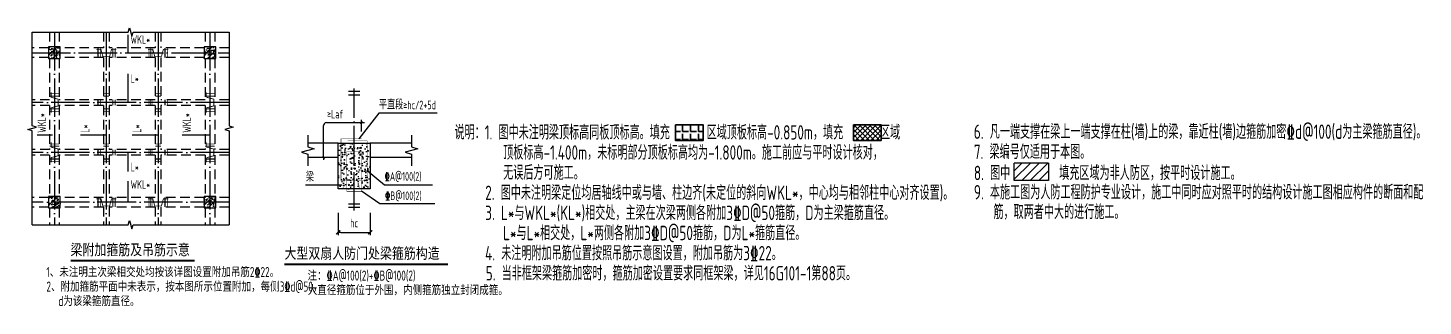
# Model space of a CAD drawing. Extents: x -502255 to 1362592, y -400300 to 332622.
# Drawn here: x 641301 to 713955, y -343642 to -329126 of the extents above; entities that cross this region are included whole.
import ezdxf
from ezdxf.enums import TextEntityAlignment as Align

# ---------------------------------------------------------------- set-up
doc = ezdxf.new("R2010")
doc.units = 0
doc.header["$LTSCALE"] = 1000
doc.header["$MEASUREMENT"] = 0
doc.linetypes.add('DASHED', pattern=[0.75, 0.5, -0.25])
doc.linetypes.add('DOTE', pattern=[2.42, 2, -0.2, 0.02, -0.2])
for name, color, linetype in [('BASE_DIM', 3, 'Continuous'), ('BEAM', 4, 'DASHED'), ('BEAM_TEXT_HOR', 7, 'Continuous'), ('COLU', 2, 'Continuous'), ('DETL_HATCH', 253, 'Continuous'), ('DIM', 3, 'Continuous'), ('DIM_SYMB', 3, 'Continuous'), ('DOTE', 26, 'DOTE'), ('HATCH', 253, 'Continuous'), ('PUB_TEXT', 7, 'Continuous'), ('TEXT', 53, 'Continuous'), ('THIN', 7, 'Continuous'), ('X-梁原位标注', 63, 'Continuous'), ('X-梁集中标注', 2, 'Continuous'), ('次梁吊筋', 1, 'Continuous'), ('次梁箍筋_隐藏', 1, 'Continuous')]:
    doc.layers.add(name, color=color, linetype=linetype)
doc.layers.add('梁附加箍筋', color=1, linetype='Continuous', lineweight=35)
doc.styles.add('TSSD_Dimension', font='tssdeng.shx', dxfattribs={"width": 0.7, "bigfont": 'Tssdchn.shx'})
doc.styles.add('TSSD_Rein', font='tssdeng2.shx', dxfattribs={"width": 0.7, "bigfont": 'hztxt.shx'})
doc.styles.add('TYDG_01', font='', dxfattribs={"width": 0.8})
doc.styles.get('TYDG_01').set_extended_font_data('SimSun')
doc.dimstyles.new('TSSD_100_100$0', dxfattribs={"dimtxt": 300, "dimasz": 100, "dimexe": 100, "dimexo": 250, "dimgap": 100, "dimtad": 1, "dimdec": 0, "dimzin": 0, "dimdsep": 46, "dimtxsty": 'TSSD_Dimension', "dimblk": '_tsdbk', "dimcen": 0, "dimdle": 100, "dimclrt": 7, "dimadec": 0, "dimazin": 0, "dimtfac": 1, "dimtdec": 0, "dimtix": 1, "dimtmove": 2, "dimatfit": 3, "dimldrblk": '_tsdbk', "dimfxl": 1, "dimtolj": 1, "dimtzin": 0, "dimarcsym": 0})
pattern_1 = [(50.411975, (-3551753.67, -1392094.98), (358.846423, -28.796615), [37.5, -412.5]), (355.411975, (-3551753.67, -1392094.98), (-72.0781, 375.587516), [30, -330]), (100.863375, (-3551723.76, -1392097.38), (286.76859, 346.790675), [31.870095, -350.571056]), (46.596175, (-3551754.4, -1391995), (534.20179, -78.9205), [56.25, -618.75]), (97.047575, (-3551709.87, -1392001.56), (463.817195, 490.406576), [47.805144, -525.8565]), (351.596175, (-3551754.4, -1391995), (463.81681, 490.40694), [45, -495]), (21.411975, (-3551704.2, -1392019.62), (299.893277, -199.158285), [37.5, -412.5]), (326.411975, (-3551704.2, -1392019.62), (119.047515, 363.4404), [30, -330]), (71.863375, (-3551679.2, -1392036.2), (418.940916, 164.281787), [31.870095, -350.571056]), (37.9119747, (-3551753.67, -1392094.98), (4.882975, 166.4863405), [0, -326, 0, -335, 0, -331.25]), (7.9119747, (-3551753.67, -1392094.98), (130.1134084, 198.1465265), [0, -191, 0, -318.5, 0, -126.25]), (327.9119747, (-3551865.16, -1392095.78), (266.985406, -9.357985), [0, -125, 0, -390, 0, -517.5]), (317.911975, (-3551915.16, -1392096.14), (291.225657, 52.147826), [0, -162.5, 0, -259, 0, -367.5]), (45.411975, (-3551753.67, -1392094.98), (-178.043195, 175.501056), [])]

# ---------------------------------------------------------------- blocks, each defined once
blk = doc.blocks.new('_ArchTick')
at = {"color": 0, "linetype": 'ByBlock', "const_width": 0.4}
blk.add_lwpolyline([(-0.5, -0.5), (0.5, 0.5)], dxfattribs=at)
blk = doc.blocks.new('_tsdbk')
blk.add_line((-1, 0), (0, 0))
at = {"const_width": 0.5}
blk.add_lwpolyline([(-0.7, -0.7), (0.7, 0.7)], dxfattribs=at)
blk = doc.blocks.new('*D1706')
at = {"layer": 'Defpoints', "color": 0}
for p in [(657454, -338392), (659123, -338392), (659123, -339794)]:
    blk.add_point(p, dxfattribs=at)
at = {"layer": 'DIM', "color": 0, "lineweight": -2}
for p, q in [((657454, -338767), (657454, -339944)), ((659123, -338767), (659123, -339944)), ((657604, -339794), (658973, -339794))]:
    blk.add_line(p, q, dxfattribs=at)
at = {"layer": 'DIM', "color": 0, "lineweight": -2, "xscale": 150, "yscale": 150, "zscale": 150, "rotation": 180}
blk.add_blockref('_tsdbk', (657454, -339794), dxfattribs=at)
at = {"layer": 'DIM', "color": 0, "lineweight": -2, "xscale": 150, "yscale": 150, "zscale": 150}
blk.add_blockref('_tsdbk', (659123, -339794), dxfattribs=at)
at = {"layer": 'DIM', "color": 7, "insert": (658289, -339306), "char_height": 450, "attachment_point": 5, "style": 'TSSD_Dimension'}
blk.add_mtext('\\A1;hc', dxfattribs=at)

msp = doc.modelspace()

# ---------------------------------------------------------------- hatches: boundary and pattern name
at = {"layer": 'DETL_HATCH'}
h = msp.add_hatch(dxfattribs=at)
h.set_pattern_fill('ANSI31', color=256, scale=100)
h.set_pattern_definition([(45, (657279.92, -367021.6), (-224.5064, 224.5064), [])])
h.paths.add_polyline_path([(694455.1, -336179.2), (692664.3, -336179.2), (692664.3, -337086.6), (694455.1, -337086.6)])
at = {"layer": 'HATCH'}
h = msp.add_hatch(dxfattribs=at)
h.set_pattern_fill('ARMORED', color=254, scale=50, angle=0.411975, style=0)
h.set_pattern_definition(pattern_1)
h.paths.add_polyline_path([(642981.2, -330121.7), (642381.2, -330121.7), (642381.2, -330721.7), (642981.2, -330721.7)])
h = msp.add_hatch(dxfattribs=at)
h.set_pattern_fill('ARMORED', color=254, scale=50, angle=0.411975, style=0)
h.set_pattern_definition(pattern_1)
h.paths.add_polyline_path([(642981.2, -330121.7), (642381.2, -330121.7), (642381.2, -330721.7), (642981.2, -330721.7)])
h = msp.add_hatch(dxfattribs=at)
h.set_pattern_fill('ARMORED', color=254, scale=50, angle=0.411975, style=0)
h.set_pattern_definition(pattern_1)
h.paths.add_polyline_path([(651081.2, -330121.7), (650481.2, -330121.7), (650481.2, -330721.7), (651081.2, -330721.7)])
h = msp.add_hatch(dxfattribs=at)
h.set_pattern_fill('ARMORED', color=254, scale=50, angle=0.411975, style=0)
h.set_pattern_definition(pattern_1)
h.paths.add_polyline_path([(651081.2, -330121.7), (650481.2, -330121.7), (650481.2, -330721.7), (651081.2, -330721.7)])
h = msp.add_hatch(dxfattribs=at)
h.set_pattern_fill('混凝土', color=256, scale=75)
h.set_pattern_definition([(50, (-754970.44, 315566.6), (537.94514, -47.0641), [56.25, -618.75]), (355, (-754970.44, 315566.6), (-104.0635, 564.1441), [45, -495]), (100.4514, (-754925.6, 315562.7), (433.88204, 517.07966), [47.80514, -525.85658]), (46.1842, (-754970.44, 315716.6), (800.4308, -124.13926), [84.375, -928.125]), (96.6356, (-754903.7, 315706.25), (700.99703, 730.5884), [71.7077, -788.78475]), (351.1842, (-754970.4, 315716.6), (700.99646, 730.58895), [67.5, -742.5]), (21, (-754895.44, 315679.1), (447.68029, -301.96417), [56.25, -618.75]), (326, (-754895.44, 315679.1), (182.4865, 543.86253), [45, -495]), (71.4514, (-754858.13, 315653.93), (630.16697, 241.89787), [47.80514, -525.85658]), (37.5, (-754970.44, 315566.6), (9.119891, 249.67039), [0, -489, 0, -502.5, 0, -496.875]), (7.5, (-754970.44, 315566.6), (197.302153, 295.808784), [0, -286.5, 0, -477.75, 0, -189.375]), (327.5, (-755137.69, 315566.6), (400.366827, -16.916154), [0, -187.5, 0, -585, 0, -776.25]), (317.5, (-755212.7, 315566.6), (437.38963, 75.07874), [0, -243.75, 0, -388.5, 0, -551.25])])
h.paths.add_polyline_path([(657454.2, -335145.1), (659123.4, -335145.1), (659123.4, -337519.8), (657454.2, -337519.8)])
h = msp.add_hatch(dxfattribs=at)
h.set_pattern_fill('ARMORED', color=254, scale=50, angle=0.411975, style=0)
h.set_pattern_definition(pattern_1)
h.paths.add_polyline_path([(642981.2, -337921.7), (642381.2, -337921.7), (642381.2, -338521.7), (642981.2, -338521.7)])
h = msp.add_hatch(dxfattribs=at)
h.set_pattern_fill('ARMORED', color=254, scale=50, angle=0.411975, style=0)
h.set_pattern_definition(pattern_1)
h.paths.add_polyline_path([(642981.2, -337921.7), (642381.2, -337921.7), (642381.2, -338521.7), (642981.2, -338521.7)])
h = msp.add_hatch(dxfattribs=at)
h.set_pattern_fill('ARMORED', color=254, scale=50, angle=0.411975, style=0)
h.set_pattern_definition(pattern_1)
h.paths.add_polyline_path([(651081.2, -337921.7), (650481.2, -337921.7), (650481.2, -338521.7), (651081.2, -338521.7)])
h = msp.add_hatch(dxfattribs=at)
h.set_pattern_fill('ARMORED', color=254, scale=50, angle=0.411975, style=0)
h.set_pattern_definition(pattern_1)
h.paths.add_polyline_path([(651081.2, -337921.7), (650481.2, -337921.7), (650481.2, -338521.7), (651081.2, -338521.7)])
at = {"layer": '梁附加箍筋'}
h = msp.add_hatch(dxfattribs=at)
h.set_pattern_fill('ANGLE', color=256, scale=1500, style=0)
h.set_pattern_definition([(0, (80985, 0), (0, 412.5), [300, -112.5]), (90, (80985, 0), (-412.5, 3e-14), [300, -112.5])])
h.paths.add_polyline_path([(675020.8, -334188.3), (676470.4, -334188.3), (676470.4, -334999.2), (675020.8, -334999.2)])
h = msp.add_hatch(dxfattribs=at)
h.set_pattern_fill('ANSI37', color=256, scale=1500, style=0)
h.set_pattern_definition([(45, (80985.02, 0), (-132.58252, 132.58252), []), (135, (80985.02, 0), (-132.58252, -132.58252), [])])
h.paths.add_polyline_path([(684289.8, -334188.3), (685739.4, -334188.3), (685739.4, -334999.2), (684289.8, -334999.2)])

# ---------------------------------------------------------------- linework, layer by layer
at = {"layer": 'BASE_DIM', "const_width": 105}
for points in [[(643520, -341274.3), (649980.5, -341274.3)], [(654663, -341458.8), (663180.1, -341458.8)]]:
    msp.add_lwpolyline(points, dxfattribs=at)
at = {"layer": 'BEAM'}
for p, q in [((642431.5, -329345.9), (642431.5, -330122.2)), ((642931.5, -329345.9), (642931.5, -330122.2)), ((645231.5, -329345.9), (645231.5, -330172.2)), ((645531.5, -329345.9), (645531.5, -330172.2)), ((647931.5, -329345.9), (647931.5, -330172.2)), ((648231.5, -329345.9), (648231.5, -330172.2)), ((650531.5, -329345.9), (650531.5, -330122.2)), ((651031.5, -329345.9), (651031.5, -330122.2)), ((642381.5, -330172.2), (641521.4, -330172.2)), ((645231.5, -330172.2), (642981.5, -330172.2)), ((647931.5, -330172.2), (645531.5, -330172.2)), ((650481.5, -330172.2), (648231.5, -330172.2)), ((651775, -330172.2), (651081.5, -330172.2)), ((642381.5, -330672.2), (641521.4, -330672.2)), ((642431.5, -330722.2), (642431.5, -332872.2)), ((642931.5, -330722.2), (642931.5, -332872.2)), ((645231.5, -330672.2), (642981.5, -330672.2)), ((645231.5, -330672.2), (645231.5, -332872.2)), ((645531.5, -330672.2), (645531.5, -332872.2)), ((647931.5, -330672.2), (645531.5, -330672.2)), ((647931.5, -330672.2), (647931.5, -332872.2)), ((648231.5, -330672.2), (648231.5, -332872.2)), ((650481.5, -330672.2), (648231.5, -330672.2)), ((650531.5, -330722.2), (650531.5, -332872.2)), ((651031.5, -330722.2), (651031.5, -332872.2)), ((651775, -330672.2), (651081.5, -330672.2)), ((642431.5, -332872.2), (641521.4, -332872.2)), ((642431.5, -333172.2), (641521.4, -333172.2)), ((642431.5, -333172.2), (642431.5, -335472.2)), ((645231.5, -332872.2), (642931.5, -332872.2)), ((642931.5, -333172.2), (642931.5, -335472.2)), ((645231.5, -333172.2), (642931.5, -333172.2)), ((645231.5, -333172.2), (645231.5, -335472.2)), ((647931.5, -332872.2), (645531.5, -332872.2)), ((645531.5, -333172.2), (645531.5, -335472.2)), ((647931.5, -333172.2), (645531.5, -333172.2)), ((647931.5, -333172.2), (647931.5, -335472.2)), ((650531.5, -332872.2), (648231.5, -332872.2)), ((648231.5, -333172.2), (648231.5, -335472.2)), ((650531.5, -333172.2), (648231.5, -333172.2)), ((650531.5, -333172.2), (650531.5, -335472.2)), ((651775, -332872.2), (651031.5, -332872.2)), ((651031.5, -333172.2), (651031.5, -335472.2)), ((651775, -333172.2), (651031.5, -333172.2)), ((642431.5, -335472.2), (641521.4, -335472.2)), ((645231.5, -335472.2), (642931.5, -335472.2)), ((647931.5, -335472.2), (645531.5, -335472.2)), ((650531.5, -335472.2), (648231.5, -335472.2)), ((651775, -335472.2), (651031.5, -335472.2)), ((642431.5, -335772.2), (641521.4, -335772.2)), ((642431.5, -335772.2), (642431.5, -337922.2)), ((642931.5, -335772.2), (642931.5, -337922.2)), ((645231.5, -335772.2), (642931.5, -335772.2)), ((645231.5, -335772.2), (645231.5, -337972.2)), ((645531.5, -335772.2), (645531.5, -337972.2)), ((647931.5, -335772.2), (645531.5, -335772.2)), ((647931.5, -335772.2), (647931.5, -337972.2)), ((648231.5, -335772.2), (648231.5, -337972.2)), ((650531.5, -335772.2), (648231.5, -335772.2)), ((650531.5, -335772.2), (650531.5, -337922.2)), ((651031.5, -335772.2), (651031.5, -337922.2)), ((651775, -335772.2), (651031.5, -335772.2)), ((642381.5, -337972.2), (641521.4, -337972.2)), ((642381.5, -338472.2), (641521.4, -338472.2)), ((642431.5, -338522.2), (642431.5, -339396.8)), ((642931.5, -338522.2), (642931.5, -339396.8)), ((645231.5, -337972.2), (642981.5, -337972.2)), ((645231.5, -338472.2), (642981.5, -338472.2)), ((645231.5, -338472.2), (645231.5, -339396.8)), ((647931.5, -337972.2), (645531.5, -337972.2)), ((645531.5, -338472.2), (645531.5, -339396.8)), ((647931.5, -338472.2), (645531.5, -338472.2)), ((647931.5, -338472.2), (647931.5, -339396.8)), ((650481.5, -337972.2), (648231.5, -337972.2)), ((648231.5, -338472.2), (648231.5, -339396.8)), ((650481.5, -338472.2), (648231.5, -338472.2)), ((650531.5, -338522.2), (650531.5, -339396.8)), ((651031.5, -338522.2), (651031.5, -339396.8)), ((651775, -337972.2), (651081.5, -337972.2)), ((651775, -338472.2), (651081.5, -338472.2))]:
    msp.add_line(p, q, dxfattribs=at)
at = {"layer": 'BEAM_TEXT_HOR'}
for p, q in [((646523.5, -330422.5), (646523.5, -329488.7)), ((646523.5, -333022.2), (646523.5, -331524.7)), ((642581.5, -334720.4), (641788.8, -334720.4)), ((645381.5, -334720.4), (644034, -334720.4)), ((648081.5, -334720.4), (646734, -334720.4)), ((650781.4, -334720.4), (649334, -334720.4)), ((646523.5, -336626.6), (646523.5, -335622.2)), ((646523.5, -338222.5), (646523.5, -337117.7))]:
    msp.add_line(p, q, dxfattribs=at)
at = {"layer": 'COLU'}
for points in [[(642381.2, -330721.7), (642981.2, -330721.7), (642981.2, -330121.7), (642381.2, -330121.7)], [(642381.2, -330721.7), (642981.2, -330721.7), (642981.2, -330121.7), (642381.2, -330121.7)], [(650481.2, -330721.7), (651081.2, -330721.7), (651081.2, -330121.7), (650481.2, -330121.7)], [(650481.2, -330721.7), (651081.2, -330721.7), (651081.2, -330121.7), (650481.2, -330121.7)], [(642381.2, -338521.7), (642981.2, -338521.7), (642981.2, -337921.7), (642381.2, -337921.7)], [(642381.2, -338521.7), (642981.2, -338521.7), (642981.2, -337921.7), (642381.2, -337921.7)], [(650481.2, -338521.7), (651081.2, -338521.7), (651081.2, -337921.7), (650481.2, -337921.7)], [(650481.2, -338521.7), (651081.2, -338521.7), (651081.2, -337921.7), (650481.2, -337921.7)]]:
    msp.add_lwpolyline(points, close=True, dxfattribs=at)
at = {"layer": 'DIM'}
for p, q in [((656844.5, -334071.1, 452.5), (658827.9, -334071.1, 452.5)), ((658677.9, -334535.5, 452.5), (658677.9, -333921.1, 452.5)), ((656694.5, -335895.1, 452.5), (656694.5, -334221.1, 452.5)), ((656562.8, -335895.1, 452.5), (656544.5, -335895.1, 452.5)), ((656694.5, -335895.1, 452.5), (656694.5, -336015.1, 452.5))]:
    msp.add_line(p, q, dxfattribs=at)
msp.add_arc((656844.5, -334221.1, 452.5), 150, 90, 180, dxfattribs=at)
at = {"layer": 'DIM_SYMB'}
for p, q in [((658588.8, -332446.4, 452.5), (657988.8, -332446.4, 452.5)), ((658588.8, -332633.9, 452.5), (657988.8, -332633.9, 452.5)), ((658588.8, -338315.1, 452.5), (657988.8, -338315.1, 452.5)), ((658588.8, -338502.6, 452.5), (657988.8, -338502.6, 452.5))]:
    msp.add_line(p, q, dxfattribs=at)
at = {"layer": 'DIM_SYMB', "linetype": 'DOTE'}
msp.add_line((658288.8, -338652.6, 452.5), (658288.8, -332296.4, 452.5), dxfattribs=at)
at = {"layer": 'DOTE', "linetype": 'DOTE'}
for p, q in [((642681.4, -329345.9), (642681.4, -339396.8)), ((645381.5, -329345.9), (645381.5, -339396.8)), ((648081.5, -329345.9), (648081.5, -339396.8)), ((650781.4, -329345.9), (650781.4, -339396.8)), ((641521.4, -330422.5), (651775, -330422.5)), ((651775, -333022.2), (641521.4, -333022.2)), ((651775, -335622.2), (641521.4, -335622.2)), ((651775, -338222.5), (641521.4, -338222.5))]:
    msp.add_line(p, q, dxfattribs=at)
at = {"layer": 'TEXT'}
for p, q in [((657454.2, -335145.1, 452.5), (655876.3, -335145.1, 452.5)), ((661268.5, -335145.1, 452.5), (659123.4, -335145.1, 452.5)), ((657454.2, -335895.1, 452.5), (655876.3, -335895.1, 452.5)), ((661268.5, -335895.1, 452.5), (659123.4, -335895.1, 452.5)), ((692664.3, -337086.6), (692664.3, -336179.2)), ((694455.1, -336179.2), (692664.3, -336179.2)), ((694455.1, -336179.2), (694455.1, -337086.6)), ((694455.1, -337086.6), (692664.3, -337086.6))]:
    msp.add_line(p, q, dxfattribs=at)
at = {"layer": 'TEXT', "const_width": 22.5, "elevation": 452.5}
for points in [[(657947.3, -335013.7), (658973.4, -335013.7), (658973.4, -337088.3), (657604.2, -337088.3), (657604.2, -334910.5), (658677.9, -334910.5)], [(658597.7, -335576.6), (658478.2, -335741.3)], [(658673.4, -335683.8), (658577.2, -335816.5)]]:
    msp.add_lwpolyline(points, dxfattribs=at)
at = {"layer": 'TEXT', "elevation": 452.5}
msp.add_lwpolyline([(657454.2, -335145.1), (659123.4, -335145.1), (659123.4, -337519.8), (657454.2, -337519.8)], close=True, dxfattribs=at)
at = {"layer": 'TEXT', "const_width": 22.5, "elevation": 452.5}
msp.add_lwpolyline([(657904.2, -335576.6), (658673.4, -335576.6), (658673.4, -337651.2), (657904.2, -337651.2)], close=True, dxfattribs=at)
at = {"layer": 'THIN'}
for points in [[(641521.4, -339396.8), (641521.4, -334501.3), (641301.4, -334431.3), (641741.4, -334311.3), (641521.4, -334241.3), (641521.4, -329345.9)], [(641521.4, -329345.9), (646518.2, -329345.9), (646588.2, -329125.9), (646708.2, -329565.9), (646778.2, -329345.9), (651775, -329345.9)], [(651775, -329345.9), (651775, -334241.3), (651995, -334311.3), (651555, -334431.3), (651775, -334501.3), (651775, -339396.8)], [(641521.4, -339396.8), (646518.2, -339396.8), (646588.2, -339176.8), (646708.2, -339616.8), (646778.2, -339396.8), (651775, -339396.8)]]:
    msp.add_lwpolyline(points, dxfattribs=at)
at = {"layer": 'THIN', "elevation": 452.5}
for points in [[(655876.3, -334725.1), (655876.3, -335325.1), (656206.3, -335430.1), (655546.3, -335610.1), (655876.3, -335715.1), (655876.3, -336315.1)], [(661268.5, -334725.1), (661268.5, -335325.1), (661598.5, -335430.1), (660938.5, -335610.1), (661268.5, -335715.1), (661268.5, -336315.1)]]:
    msp.add_lwpolyline(points, dxfattribs=at)
at = {"layer": 'X-梁原位标注'}
for p, q in [((659578, -333582.5, 452.5), (658537.2, -334910.5, 452.5)), ((662621.4, -333582.5, 452.5), (659578, -333582.5, 452.5)), ((657657.4, -337336.6, 452.5), (655756.4, -337336.6, 452.5)), ((659619.7, -338310.6, 452.5), (658673.4, -337651.2, 452.5)), ((662491.9, -338310.6, 452.5), (659619.7, -338310.6, 452.5))]:
    msp.add_line(p, q, dxfattribs=at)
at = {"layer": 'X-梁集中标注', "linetype": 'Continuous'}
for p, q in [((659878.9, -337329.1, 452.5), (658973.4, -336581.6, 452.5)), ((662362.4, -337329.1, 452.5), (659878.9, -337329.1, 452.5))]:
    msp.add_line(p, q, dxfattribs=at)
at = {"layer": '梁附加箍筋'}
for points in [[(675020.8, -334188.3), (676470.4, -334188.3), (676470.4, -334999.2), (675020.8, -334999.2)], [(684289.8, -334188.3), (685739.4, -334188.3), (685739.4, -334999.2), (684289.8, -334999.2)]]:
    msp.add_lwpolyline(points, close=True, dxfattribs=at)
at = {"layer": '次梁吊筋', "const_width": 44.9}
for points in [[(644856.5, -330246.3), (645106.5, -330246.3), (645206.5, -330614.8), (645556.5, -330614.8), (645656.5, -330246.3), (645906.5, -330246.3)], [(647556.5, -330246.3), (647806.5, -330246.3), (647906.5, -330614.8), (648256.5, -330614.8), (648356.5, -330246.3), (648606.5, -330246.3)], [(642510.4, -332497.2), (642510.4, -332747.2), (642878.8, -332847.2), (642878.8, -333197.2), (642510.4, -333297.2), (642510.4, -333547.2)], [(650610.4, -332497.2), (650610.4, -332747.2), (650978.8, -332847.2), (650978.8, -333197.2), (650610.4, -333297.2), (650610.4, -333547.2)], [(642510.4, -335097.2), (642510.4, -335347.2), (642878.8, -335447.2), (642878.8, -335797.2), (642510.4, -335897.2), (642510.4, -336147.2)], [(650610.4, -335097.2), (650610.4, -335347.2), (650978.8, -335447.2), (650978.8, -335797.2), (650610.4, -335897.2), (650610.4, -336147.2)], [(644856.5, -338046.3), (645106.5, -338046.3), (645206.5, -338414.8), (645556.5, -338414.8), (645656.5, -338046.3), (645906.5, -338046.3)], [(647556.5, -338046.3), (647806.5, -338046.3), (647906.5, -338414.8), (648256.5, -338414.8), (648356.5, -338046.3), (648606.5, -338046.3)]]:
    msp.add_lwpolyline(points, dxfattribs=at)
at = {"layer": '次梁箍筋_隐藏', "const_width": 30}
for points in [[(644911.4, -330672.2), (644911.4, -330172.2)], [(644988.5, -330672.2), (644988.5, -330172.2)], [(645068.9, -330172.2), (645068.9, -330672.2)], [(645702.4, -330672.2), (645702.4, -330172.2)], [(645779.5, -330672.2), (645779.5, -330172.2)], [(645859.8, -330172.2), (645859.8, -330672.2)], [(647611.4, -330672.2), (647611.4, -330172.2)], [(647688.5, -330672.2), (647688.5, -330172.2)], [(647768.9, -330172.2), (647768.9, -330672.2)], [(648402.4, -330672.2), (648402.4, -330172.2)], [(648479.5, -330672.2), (648479.5, -330172.2)], [(648559.8, -330172.2), (648559.8, -330672.2)], [(642431.5, -332559.7), (642931.5, -332559.7)], [(642431.5, -332636.8), (642931.5, -332636.8)], [(642931.5, -332717.2), (642431.5, -332717.2)], [(645231.5, -332559.7), (645531.5, -332559.7)], [(645231.5, -332636.8), (645531.5, -332636.8)], [(645531.5, -332717.2), (645231.5, -332717.2)], [(647931.5, -332559.7), (648231.5, -332559.7)], [(647931.5, -332636.8), (648231.5, -332636.8)], [(648231.5, -332717.2), (647931.5, -332717.2)], [(650531.5, -332559.7), (651031.5, -332559.7)], [(650531.5, -332636.8), (651031.5, -332636.8)], [(651031.5, -332717.2), (650531.5, -332717.2)], [(642431.5, -333326), (642931.5, -333326)], [(642431.5, -333403.1), (642931.5, -333403.1)], [(642931.5, -333483.5), (642431.5, -333483.5)], [(644911.4, -333172.2), (644911.4, -332872.2)], [(644988.5, -333172.2), (644988.5, -332872.2)], [(645068.9, -332872.2), (645068.9, -333172.2)], [(645231.5, -333326), (645531.5, -333326)], [(645231.5, -333403.1), (645531.5, -333403.1)], [(645531.5, -333483.5), (645231.5, -333483.5)], [(645702.4, -333172.2), (645702.4, -332872.2)], [(645779.5, -333172.2), (645779.5, -332872.2)], [(645859.8, -332872.2), (645859.8, -333172.2)], [(647611.4, -333172.2), (647611.4, -332872.2)], [(647688.5, -333172.2), (647688.5, -332872.2)], [(647768.9, -332872.2), (647768.9, -333172.2)], [(647931.5, -333326), (648231.5, -333326)], [(647931.5, -333403.1), (648231.5, -333403.1)], [(648231.5, -333483.5), (647931.5, -333483.5)], [(648402.4, -333172.2), (648402.4, -332872.2)], [(648479.5, -333172.2), (648479.5, -332872.2)], [(648559.8, -332872.2), (648559.8, -333172.2)], [(650531.5, -333326), (651031.5, -333326)], [(650531.5, -333403.1), (651031.5, -333403.1)], [(651031.5, -333483.5), (650531.5, -333483.5)], [(642431.5, -335159.7), (642931.5, -335159.7)], [(642431.5, -335236.8), (642931.5, -335236.8)], [(642931.5, -335317.2), (642431.5, -335317.2)], [(644911.4, -335772.2), (644911.4, -335472.2)], [(644988.5, -335772.2), (644988.5, -335472.2)], [(645068.9, -335472.2), (645068.9, -335772.2)], [(645231.5, -335159.7), (645531.5, -335159.7)], [(645231.5, -335236.8), (645531.5, -335236.8)], [(645531.5, -335317.2), (645231.5, -335317.2)], [(645702.4, -335772.2), (645702.4, -335472.2)], [(645779.5, -335772.2), (645779.5, -335472.2)], [(645859.8, -335472.2), (645859.8, -335772.2)], [(647611.4, -335772.2), (647611.4, -335472.2)], [(647688.5, -335772.2), (647688.5, -335472.2)], [(647768.9, -335472.2), (647768.9, -335772.2)], [(647931.5, -335159.7), (648231.5, -335159.7)], [(647931.5, -335236.8), (648231.5, -335236.8)], [(648231.5, -335317.2), (647931.5, -335317.2)], [(648402.4, -335772.2), (648402.4, -335472.2)], [(648479.5, -335772.2), (648479.5, -335472.2)], [(648559.8, -335472.2), (648559.8, -335772.2)], [(650531.5, -335159.7), (651031.5, -335159.7)], [(650531.5, -335236.8), (651031.5, -335236.8)], [(651031.5, -335317.2), (650531.5, -335317.2)], [(642431.5, -335926), (642931.5, -335926)], [(642431.5, -336003.1), (642931.5, -336003.1)], [(642931.5, -336083.5), (642431.5, -336083.5)], [(645231.5, -335926), (645531.5, -335926)], [(645231.5, -336003.1), (645531.5, -336003.1)], [(645531.5, -336083.5), (645231.5, -336083.5)], [(647931.5, -335926), (648231.5, -335926)], [(647931.5, -336003.1), (648231.5, -336003.1)], [(648231.5, -336083.5), (647931.5, -336083.5)], [(650531.5, -335926), (651031.5, -335926)], [(650531.5, -336003.1), (651031.5, -336003.1)], [(651031.5, -336083.5), (650531.5, -336083.5)], [(644911.4, -338472.2), (644911.4, -337972.2)], [(644988.5, -338472.2), (644988.5, -337972.2)], [(645068.9, -337972.2), (645068.9, -338472.2)], [(645702.4, -338472.2), (645702.4, -337972.2)], [(645779.5, -338472.2), (645779.5, -337972.2)], [(645859.8, -337972.2), (645859.8, -338472.2)], [(647611.4, -338472.2), (647611.4, -337972.2)], [(647688.5, -338472.2), (647688.5, -337972.2)], [(647768.9, -337972.2), (647768.9, -338472.2)], [(648402.4, -338472.2), (648402.4, -337972.2)], [(648479.5, -338472.2), (648479.5, -337972.2)], [(648559.8, -337972.2), (648559.8, -338472.2)]]:
    msp.add_lwpolyline(points, dxfattribs=at)

# ---------------------------------------------------------------- block references
at = {"layer": 'DIM', "xscale": 120, "yscale": 120, "zscale": 120}
msp.add_blockref('_ArchTick', (658677.9, -334071.1, 452.5), dxfattribs=at)
at = {"layer": 'DIM', "xscale": 120, "yscale": 120, "zscale": 120, "rotation": 90}
msp.add_blockref('_ArchTick', (656694.5, -335895.1, 452.5), dxfattribs=at)

# ---------------------------------------------------------------- texts
at = {"layer": 'BEAM_TEXT_HOR', "style": 'TSSD_Rein', "width": 0.7}
for s, p in [('WKL*', (646646, -329958.2)), ('L*', (646646, -331992.5)), ('L*', (646646, -336614.3)), ('WKL*', (646646, -337520.4))]:
    msp.add_text(s, height=450, dxfattribs=at).set_placement(p)
for s, p in [('WKL*', (642251.8, -334597.9)), ('L*', (644501.8, -334597.9)), ('L*', (647201.8, -334597.9)), ('WKL*', (649801.8, -334597.9))]:
    msp.add_text(s, height=450, rotation=90, dxfattribs=at).set_placement(p)
at = {"layer": 'DIM', "color": 7, "style": 'TSSD_Dimension', "width": 0.7}
msp.add_text('≥Laf', height=450, dxfattribs=at).set_placement((656879.1, -333853, 452.5))
at = {"layer": 'PUB_TEXT', "style": 'TYDG_01', "width": 0.8}
for s, p in [('梁附加箍筋及吊筋示意', (643520, -340982)), ('大型双扇人防门处梁箍筋构造', (654663, -341166.5))]:
    msp.add_text(s, height=569.62, dxfattribs=at).set_placement(p)
at = {"layer": 'TEXT', "color": 1, "style": 'TSSD_Rein', "width": 0.7}
for s, p in [('说明：1. 图中未注明梁顶标高同板顶标高。填充      区域顶板标高-0.850m，填充      区域', (663516.3, -334952.6)), ('4. 未注明附加吊筋位置按照吊筋示意图设置，附加吊筋为3\x8422。', (665107.4, -341252.6))]:
    msp.add_text(s, height=750, dxfattribs=at).set_placement(p)
at = {"layer": 'TEXT', "style": 'TSSD_Rein', "width": 0.7}
for s, p in [('6. 凡一端支撑在梁上一端支撑在柱(墙)上的梁，靠近柱(墙)边箍筋加密\x84d@100(d为主梁箍筋直径)。', (690560.4, -334916.6)), ('顶板标高-1.400m，未标明部分顶板标高均为-1.800m。施工前应与平时设计核对，', (666052.1, -336002.6)), ('7. 梁编号仅适用于本图。', (690560.4, -335966.6)), ('无误后方可施工。', (666052.1, -337052.6)), ('8. 图中        填充区域为非人防区，按平时设计施工。', (690561.9, -337068.7)), ('2. 图中未注明梁定位均居轴线中或与墙、柱边齐(未定位的斜向WKL*，中心均与相邻柱中心对齐设置)。', (665114.4, -338102.6)), ('9. 本施工图为人防工程防护专业设计，施工中同时应对照平时的结构设计施工图相应构件的断面和配', (690561.9, -338074.1)), ('3. L*与WKL*(KL*)相交处，主梁在次梁两侧各附加3\x84D@50箍筋，D为主梁箍筋直径。', (665114.4, -339152.6)), ('筋，取两者中大的进行施工。', (691583.5, -339101.7)), ('L*与L*相交处，L*两侧各附加3\x84D@50箍筋，D为L*箍筋直径。', (666045.1, -340202.6)), ('5. 当非框架梁箍筋加密时，箍筋加密设置要求同框架梁，详见16G101-1第88页。', (665142.8, -342302.6))]:
    msp.add_text(s, height=750, dxfattribs=at).set_placement(p)
at = {"layer": 'TEXT', "ltscale": 99, "style": 'TSSD_Rein', "width": 0.7}
msp.add_text('梁', height=450, dxfattribs=at).set_placement((655774.2, -337270.6, 452.5), align=Align.BOTTOM_LEFT)
at = {"layer": 'TEXT', "color": 1, "lineweight": 13, "style": 'TSSD_Rein', "width": 0.7}
msp.add_text('1、未注明主次梁相交处均按该详图设置附加吊筋2\x8422。', height=525, dxfattribs=at).set_placement((642264.6, -342125.9))
at = {"layer": 'TEXT', "lineweight": 13, "style": 'TSSD_Rein', "width": 0.7}
for s, p in [('注：\x84A@100(2)+\x84B@100(2)', (655863.4, -342310.5, 452.5)), ('2、附加箍筋平面中未表示，按本图所示位置附加，每侧3\x84d@50，', (642264.6, -342882.5)), ('大直径箍筋位于外围，内侧箍筋独立封闭成箍。', (655875, -343067, 452.5)), ('d为该梁箍筋直径。', (642888.8, -343639))]:
    msp.add_text(s, height=525, dxfattribs=at).set_placement(p)
at = {"layer": 'X-梁集中标注', "linetype": 'Continuous', "style": 'TSSD_Rein', "width": 0.7}
for s, p in [('平直段≥hc/2+5d', (659574.3, -333509.4, 452.5)), ('\x84A@100(2)', (659878.9, -337236.4, 452.5)), ('\x84B@100(2)', (659901.1, -338244.6, 452.5))]:
    msp.add_text(s, height=450, dxfattribs=at).set_placement(p, align=Align.BOTTOM_LEFT)

# ---------------------------------------------------------------- dimensions: what is measured, and where the dimension line sits
at = {"layer": 'DIM'}
dim = msp.add_linear_dim(base=(659123.4, -339793.9, 452.5), p1=(657454.2, -338392.5, 452.5), p2=(659123.4, -338392.5, 452.5), text='hc', dimstyle='TSSD_100_100$0', override={"dimscale": 1.5, "dimlfac": 0.666667}, dxfattribs=at)
dim.commit()
dim.dimension.update_dxf_attribs({"geometry": '*D1706', "text_midpoint": (658288.8, -339306.4, 452.5), "dimtype": 160})

doc.saveas('drawing.dxf')
